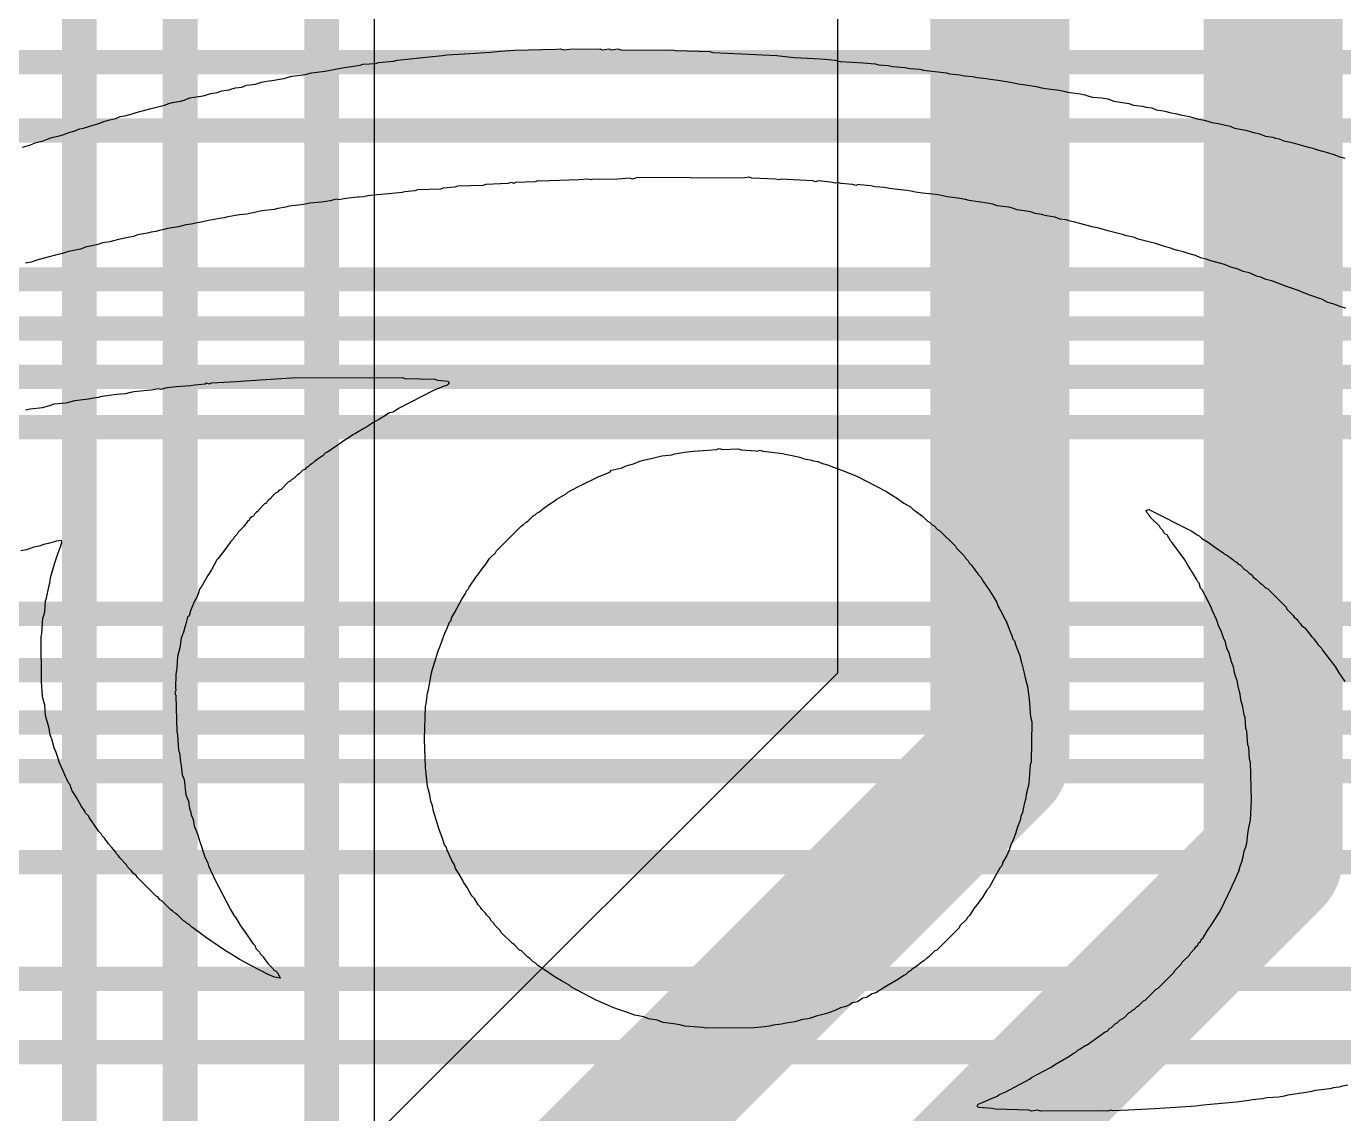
# Model space of a CAD drawing. Header units: inches. Extents: x 0 to 5359, y 0 to 5098.
# Drawn here: x 21.88 to 31.52, y 60.41 to 68.37 of the extents above; entities that cross this region are included whole.
import ezdxf

# ---------------------------------------------------------------- set-up
doc = ezdxf.new("R2010")
doc.units = ezdxf.units.IN
for name, color, linetype in [('Bottom Layer', 5, 'Continuous'), ('Layer 2', 76, 'Continuous'), ('Top Layer', 1, 'Continuous'), ('Top Overlay', 2, 'Continuous')]:
    doc.layers.add(name, color=color, linetype=linetype)

msp = doc.modelspace()

# ---------------------------------------------------------------- linework, layer by layer
at = {"layer": 'Bottom Layer'}
msp.add_line((24.4263, 60.1866), (24.4263, 74.5277), dxfattribs=at)
for points in [[(24.0378, 59.7916, 0.254, 0.254, 0), (24.0378, 74.5277, 0.254, 0.254, 0)], [(22.2657, 17.4091, 0.254, 0.254, 0), (22.2657, 73.4572, 0.254, 0.254, 0)], [(23.0036, 14.749, 0.254, 0.254, 0), (23.0036, 72.9361, 0.254, 0.254, 0)]]:
    msp.add_lwpolyline(points, format="xyseb", dxfattribs=at)
at = {"layer": 'Layer 2'}
for p, q in [((27.8127, 77.5975), (27.8127, 63.6323)), ((27.8127, 63.6323), (24.3966, 60.2163))]:
    msp.add_line(p, q, dxfattribs=at)
for points in [[(29, 63.0107, 1.016, 1.016, 0), (29, 77.0822, 1.016, 1.016, 0)], [(31, 62.2749, 1.016, 1.016, 0), (31, 77.0822, 1.016, 1.016, 0)], [(19.6005, 53.6112, 1.016, 1.016, 0), (29, 63.0107, 1.016, 1.016, 0)], [(21.4582, 52.7332, 1.016, 1.016, 0), (31, 62.2749, 1.016, 1.016, 0)]]:
    msp.add_lwpolyline(points, format="xyseb", dxfattribs=at)
for points in [[(28.746, 63.0107, 0.508, 0.508, 1), (29.254, 63.0107, 0.508, 0.508, 1)], [(28.746, 63.0107, 0.508, 0.508, 1), (29.254, 63.0107, 0.508, 0.508, 1)], [(30.746, 62.2749, 0.508, 0.508, 1), (31.254, 62.2749, 0.508, 0.508, 1)], [(30.746, 62.2749, 0.508, 0.508, 1), (31.254, 62.2749, 0.508, 0.508, 1)]]:
    msp.add_lwpolyline(points, format="xyseb", close=True, dxfattribs=at)
at = {"layer": 'Top Layer'}
for points in [[(12.1028, 68.1062, 0.1778, 0.1778, 0), (43.2707, 68.1062, 0.1778, 0.1778, 0)], [(12.969, 67.6052, 0.1778, 0.1778, 0), (43.2063, 67.6052, 0.1778, 0.1778, 0)], [(6.3579, 66.5163, 0.1778, 0.1778, 0), (42.5979, 66.5163, 0.1778, 0.1778, 0)], [(6.3579, 66.1575, 0.1778, 0.1778, 0), (42.391, 66.1575, 0.1778, 0.1778, 0)], [(6.0108, 65.8019, 0.1778, 0.1778, 0), (41.6151, 65.8019, 0.1778, 0.1778, 0)], [(6.3579, 65.4351, 0.1778, 0.1778, 0), (41.4161, 65.4351, 0.1778, 0.1778, 0)], [(5.6293, 64.0684, 0.1778, 0.1778, 0), (42.2171, 64.0684, 0.1778, 0.1778, 0)], [(6.1983, 63.6552, 0.1778, 0.1778, 0), (40.651, 63.6552, 0.1778, 0.1778, 0)], [(6.7619, 63.272, 0.1778, 0.1778, 0), (38.828, 63.272, 0.1778, 0.1778, 0)], [(9.4172, 62.9164, 0.1778, 0.1778, 0), (38.4836, 62.9164, 0.1778, 0.1778, 0)], [(19.2644, 62.2498, 0.1778, 0.1778, 0), (38.4502, 62.2498, 0.1778, 0.1778, 0)], [(19.2644, 61.3955, 0.1778, 0.1778, 0), (38.6045, 61.3955, 0.1778, 0.1778, 0)], [(19.9524, 60.8584, 0.1778, 0.1778, 0), (37.8206, 60.8584, 0.1778, 0.1778, 0)]]:
    msp.add_lwpolyline(points, format="xyseb", dxfattribs=at)
at = {"layer": 'Top Overlay'}
for p, q in [((24.7541, 68.1372), (24.924, 68.1539)), ((24.924, 68.1539), (24.9574, 68.1605)), ((24.9574, 68.1605), (25.084, 68.1672)), ((25.084, 68.1672), (25.2772, 68.1805)), ((25.2772, 68.1805), (25.3438, 68.1872)), ((25.3438, 68.1872), (25.4505, 68.1938)), ((25.4505, 68.1938), (25.757, 68.2005)), ((25.757, 68.2005), (25.787, 68.2038)), ((25.787, 68.2038), (25.807, 68.1972)), ((25.807, 68.1972), (25.8736, 68.2038)), ((25.8736, 68.2038), (26.0502, 68.2005)), ((26.0502, 68.2005), (26.0735, 68.2038)), ((26.0735, 68.2038), (26.0935, 68.1972)), ((26.0935, 68.1972), (26.1401, 68.2038)), ((26.1401, 68.2038), (26.1601, 68.1972)), ((26.1601, 68.1972), (26.2068, 68.2038)), ((26.2068, 68.2038), (26.2268, 68.1972)), ((26.2268, 68.1972), (26.5633, 68.1938)), ((26.5633, 68.1938), (26.6066, 68.1972)), ((26.6066, 68.1972), (26.6266, 68.1905)), ((26.6266, 68.1905), (26.8798, 68.1838)), ((26.8798, 68.1838), (26.8998, 68.1772)), ((26.8998, 68.1772), (27.1097, 68.1672)), ((27.1097, 68.1672), (27.263, 68.1605)), ((27.263, 68.1605), (27.3696, 68.1539)), ((27.3696, 68.1539), (27.4295, 68.1472)), ((27.4295, 68.1472), (27.4962, 68.1405)), ((24.0644, 68.0406), (24.1644, 68.0606)), ((24.1644, 68.0606), (24.2044, 68.0672)), ((24.2044, 68.0672), (24.2577, 68.0739)), ((24.2577, 68.0739), (24.321, 68.0839)), ((24.321, 68.0839), (24.341, 68.0906)), ((24.341, 68.0906), (24.4343, 68.0972)), ((24.4343, 68.0972), (24.4543, 68.1039)), ((24.4543, 68.1039), (24.5642, 68.1139)), ((24.5642, 68.1139), (24.5909, 68.1205)), ((24.5909, 68.1205), (24.6642, 68.1272)), ((24.6642, 68.1272), (24.7541, 68.1372)), ((27.4962, 68.1405), (27.6428, 68.1339)), ((27.6428, 68.1339), (27.7227, 68.1272)), ((27.7227, 68.1272), (27.796, 68.1205)), ((27.796, 68.1205), (27.8327, 68.1105)), ((27.8327, 68.1105), (28.0026, 68.1006)), ((28.0026, 68.1006), (28.0892, 68.0939)), ((28.0892, 68.0939), (28.1159, 68.0872)), ((28.1159, 68.0872), (28.1825, 68.0806)), ((28.1825, 68.0806), (28.2158, 68.0739)), ((28.2158, 68.0739), (28.3091, 68.0672)), ((28.3091, 68.0672), (28.3425, 68.0606)), ((28.3425, 68.0606), (28.4158, 68.0539)), ((28.4158, 68.0539), (28.4424, 68.0472)), ((28.4424, 68.0472), (28.5024, 68.0406)), ((23.5547, 67.944), (23.598, 67.9606)), ((23.598, 67.9606), (23.638, 67.9673)), ((23.638, 67.9673), (23.6913, 67.9739)), ((23.6913, 67.9739), (23.7313, 67.9806)), ((23.7313, 67.9806), (23.7646, 67.9873)), ((23.7646, 67.9873), (23.7946, 67.9973)), ((23.7946, 67.9973), (23.8212, 68.0039)), ((23.8212, 68.0039), (23.9045, 68.0139)), ((23.9045, 68.0139), (23.9378, 68.0206)), ((23.9378, 68.0206), (23.9645, 68.0273)), ((23.9645, 68.0273), (24.0045, 68.0339)), ((24.0045, 68.0339), (24.0644, 68.0406)), ((28.5024, 68.0406), (28.569, 68.0339)), ((28.569, 68.0339), (28.609, 68.0273)), ((28.609, 68.0273), (28.6357, 68.0206)), ((28.6357, 68.0206), (28.7089, 68.0139)), ((28.7089, 68.0139), (28.7423, 68.0073)), ((28.7423, 68.0073), (28.8022, 68.0006)), ((28.8022, 68.0006), (28.8356, 67.9939)), ((28.8356, 67.9939), (28.9022, 67.9873)), ((28.9022, 67.9873), (28.9288, 67.9806)), ((28.9288, 67.9806), (28.9888, 67.9739)), ((28.9888, 67.9739), (29.0754, 67.9606)), ((29.0754, 67.9606), (29.1021, 67.954)), ((29.1021, 67.954), (29.1354, 67.9473)), ((23.0749, 67.844), (23.1382, 67.854)), ((23.1382, 67.854), (23.1715, 67.8607)), ((23.1715, 67.8607), (23.2282, 67.8773)), ((23.2282, 67.8773), (23.2748, 67.884)), ((23.2748, 67.884), (23.3081, 67.8973)), ((23.3081, 67.8973), (23.3614, 67.904)), ((23.3614, 67.904), (23.3814, 67.9106)), ((23.3814, 67.9106), (23.4081, 67.9173)), ((23.4081, 67.9173), (23.4547, 67.924)), ((23.4547, 67.924), (23.488, 67.9373)), ((23.488, 67.9373), (23.5547, 67.944)), ((29.1354, 67.9473), (29.1887, 67.9406)), ((29.1887, 67.9406), (29.2687, 67.9273)), ((29.2687, 67.9273), (29.2953, 67.9206)), ((29.2953, 67.9206), (29.3353, 67.914)), ((29.3353, 67.914), (29.3953, 67.9073)), ((29.3953, 67.9073), (29.4353, 67.9006)), ((29.4353, 67.9006), (29.4686, 67.894)), ((29.4686, 67.894), (29.4953, 67.8873)), ((29.4953, 67.8873), (29.5352, 67.8807)), ((29.5352, 67.8807), (29.5885, 67.874)), ((29.5885, 67.874), (29.6219, 67.8673)), ((29.6219, 67.8673), (29.6518, 67.8573)), ((29.6518, 67.8573), (29.6785, 67.8507)), ((22.7084, 67.7441), (22.7817, 67.764)), ((22.7817, 67.764), (22.8883, 67.7907)), ((22.8883, 67.7907), (22.9216, 67.804)), ((22.9216, 67.804), (22.9483, 67.8107)), ((22.9483, 67.8107), (23.0049, 67.8207)), ((23.0049, 67.8207), (23.0316, 67.8273)), ((23.0316, 67.8273), (23.0749, 67.844)), ((29.6785, 67.8507), (29.7451, 67.844)), ((29.7451, 67.844), (29.7918, 67.8373)), ((29.7918, 67.8373), (29.8351, 67.8207)), ((29.8351, 67.8207), (29.945, 67.804)), ((29.945, 67.804), (29.9784, 67.7907)), ((29.9784, 67.7907), (30.045, 67.784)), ((30.045, 67.784), (30.0717, 67.7774)), ((30.0717, 67.7774), (30.1116, 67.7707)), ((30.1116, 67.7707), (30.145, 67.7574)), ((30.145, 67.7574), (30.1983, 67.7507)), ((22.4085, 67.6574), (22.4518, 67.6741)), ((22.4518, 67.6741), (22.4885, 67.6841)), ((22.4885, 67.6841), (22.5318, 67.6941)), ((22.5318, 67.6941), (22.5651, 67.7074)), ((22.5651, 67.7074), (22.5984, 67.7141)), ((22.5984, 67.7141), (22.6518, 67.7274)), ((22.6518, 67.7274), (22.6817, 67.7374)), ((22.6817, 67.7374), (22.7084, 67.7441)), ((30.1983, 67.7507), (30.2183, 67.7441)), ((30.2183, 67.7441), (30.2449, 67.7374)), ((30.2449, 67.7374), (30.2949, 67.7274)), ((30.2949, 67.7274), (30.3215, 67.7207)), ((30.3215, 67.7207), (30.3615, 67.7141)), ((30.3615, 67.7141), (30.3882, 67.7074)), ((30.3882, 67.7074), (30.4448, 67.6907)), ((30.4448, 67.6907), (30.4948, 67.6807)), ((30.4948, 67.6807), (30.5214, 67.6741)), ((30.5214, 67.6741), (30.5514, 67.6641)), ((30.5514, 67.6641), (30.5981, 67.6574)), ((22.0754, 67.5575), (22.1187, 67.5675)), ((22.1187, 67.5675), (22.1453, 67.5741)), ((22.1453, 67.5741), (22.1886, 67.5908)), ((22.1886, 67.5908), (22.2253, 67.6008)), ((22.2253, 67.6008), (22.2686, 67.6174)), ((22.2686, 67.6174), (22.2953, 67.6241)), ((22.2953, 67.6241), (22.3419, 67.6374)), ((22.3419, 67.6374), (22.4085, 67.6574)), ((30.5981, 67.6574), (30.6514, 67.6441)), ((30.6514, 67.6441), (30.6847, 67.6374)), ((30.6847, 67.6374), (30.718, 67.6241)), ((30.718, 67.6241), (30.8013, 67.6074)), ((30.8013, 67.6074), (30.8313, 67.5975)), ((30.8313, 67.5975), (30.858, 67.5908)), ((30.858, 67.5908), (30.9013, 67.5808)), ((30.9013, 67.5808), (30.9446, 67.5641)), ((30.9446, 67.5641), (30.9979, 67.5575)), ((21.8488, 67.4842), (21.9021, 67.4975)), ((21.9021, 67.4975), (21.9487, 67.5175)), ((21.9487, 67.5175), (22.0021, 67.5308)), ((22.0021, 67.5308), (22.0487, 67.5508)), ((22.0487, 67.5508), (22.0754, 67.5575)), ((30.9979, 67.5575), (31.0179, 67.5508)), ((31.0179, 67.5508), (31.0445, 67.5441)), ((31.0445, 67.5441), (31.0779, 67.5308)), ((31.0779, 67.5308), (31.1278, 67.5208)), ((31.1278, 67.5208), (31.1645, 67.5108)), ((31.1645, 67.5108), (31.2311, 67.4908)), ((31.2311, 67.4908), (31.2578, 67.4842)), ((31.2578, 67.4842), (31.2911, 67.4775)), ((31.2911, 67.4775), (31.3244, 67.4642)), ((31.3244, 67.4642), (31.3977, 67.4442)), ((31.3977, 67.4442), (31.4443, 67.4309)), ((31.4443, 67.4309), (31.4877, 67.4142)), ((31.4877, 67.4142), (31.5243, 67.4042)), ((24.9274, 67.1843), (24.9074, 67.1776)), ((25.014, 67.191), (24.9274, 67.1843)), ((25.034, 67.1976), (25.014, 67.191)), ((25.2206, 67.2043), (25.034, 67.1976)), ((25.2406, 67.211), (25.2206, 67.2043)), ((25.4005, 67.2176), (25.2406, 67.211)), ((25.4271, 67.2243), (25.4005, 67.2176)), ((25.4471, 67.2176), (25.4271, 67.2243)), ((25.4538, 67.2243), (25.4471, 67.2176)), ((25.6004, 67.231), (25.4538, 67.2243)), ((25.6204, 67.2376), (25.6004, 67.231)), ((25.637, 67.2343), (25.6204, 67.2376)), ((25.9202, 67.2443), (25.637, 67.2343)), ((25.9869, 67.2509), (25.9202, 67.2443)), ((26.0069, 67.2443), (25.9869, 67.2509)), ((26.0202, 67.2509), (26.0069, 67.2443)), ((26.0702, 67.2476), (26.0202, 67.2509)), ((26.2068, 67.2509), (26.0702, 67.2476)), ((26.2934, 67.2576), (26.2068, 67.2509)), ((26.3134, 67.2509), (26.2934, 67.2576)), ((26.35, 67.2609), (26.3134, 67.2509)), ((27.1197, 67.2576), (26.35, 67.2609)), ((27.1663, 67.2643), (27.1197, 67.2576)), ((27.1863, 67.2576), (27.1663, 67.2643)), ((27.3596, 67.2509), (27.1863, 67.2576)), ((27.3862, 67.2443), (27.3596, 67.2509)), ((27.4062, 67.2509), (27.3862, 67.2443)), ((27.4429, 67.2476), (27.4062, 67.2509)), ((27.6328, 67.2376), (27.4429, 67.2476)), ((27.6528, 67.231), (27.6328, 67.2376)), ((27.6728, 67.2376), (27.6528, 67.231)), ((27.6961, 67.2343), (27.6728, 67.2376)), ((27.7627, 67.2276), (27.6961, 67.2343)), ((27.796, 67.221), (27.7627, 67.2276)), ((27.8127, 67.2243), (27.796, 67.221)), ((27.8394, 67.2176), (27.8127, 67.2243)), ((27.926, 67.211), (27.8394, 67.2176)), ((27.946, 67.2043), (27.926, 67.211)), ((27.966, 67.211), (27.946, 67.2043)), ((27.976, 67.2076), (27.966, 67.211)), ((28.0559, 67.201), (27.976, 67.2076)), ((28.0892, 67.1943), (28.0559, 67.201)), ((28.1559, 67.1876), (28.0892, 67.1943)), ((28.1959, 67.181), (28.1559, 67.1876)), ((28.2492, 67.1743), (28.1959, 67.181)), ((24.1011, 67.091), (24.0378, 67.081)), ((24.1277, 67.0977), (24.1011, 67.091)), ((24.1477, 67.1043), (24.1277, 67.0977)), ((24.1677, 67.0977), (24.1477, 67.1043)), ((24.1877, 67.1043), (24.1677, 67.0977)), ((24.2344, 67.111), (24.1877, 67.1043)), ((24.301, 67.1177), (24.2344, 67.111)), ((24.3077, 67.1177), (24.301, 67.1177)), ((24.3443, 67.121), (24.3077, 67.1177)), ((24.3776, 67.1277), (24.3443, 67.121)), ((24.4443, 67.1343), (24.3776, 67.1277)), ((24.5042, 67.141), (24.4443, 67.1343)), ((24.6275, 67.151), (24.5042, 67.141)), ((24.6475, 67.1577), (24.6275, 67.151)), ((24.7208, 67.1643), (24.6475, 67.1577)), ((24.7408, 67.171), (24.7208, 67.1643)), ((24.9074, 67.1776), (24.7408, 67.171)), ((28.3225, 67.1677), (28.2492, 67.1743)), ((28.3491, 67.161), (28.3225, 67.1677)), ((28.3824, 67.1543), (28.3491, 67.161)), ((28.4357, 67.1477), (28.3824, 67.1543)), ((28.509, 67.141), (28.4357, 67.1477)), ((28.549, 67.1343), (28.509, 67.141)), ((28.6157, 67.121), (28.549, 67.1343)), ((28.6556, 67.1143), (28.6157, 67.121)), ((28.7089, 67.1077), (28.6556, 67.1143)), ((28.7489, 67.101), (28.7089, 67.1077)), ((28.7756, 67.0944), (28.7489, 67.101)), ((28.9089, 67.0744), (28.7756, 67.0944)), ((23.4381, 66.9877), (23.3514, 66.9744)), ((23.4914, 66.9944), (23.4381, 66.9877)), ((23.6013, 67.0177), (23.4914, 66.9944)), ((23.6913, 67.0277), (23.6013, 67.0177)), ((23.7179, 67.0344), (23.6913, 67.0277)), ((23.7746, 67.0444), (23.7179, 67.0344)), ((23.8012, 67.051), (23.7746, 67.0444)), ((23.8912, 67.061), (23.8012, 67.051)), ((23.9178, 67.0677), (23.8912, 67.061)), ((23.9512, 67.0744), (23.9178, 67.0677)), ((24.0378, 67.081), (23.9512, 67.0744)), ((28.9488, 67.0677), (28.9089, 67.0744)), ((28.9822, 67.0544), (28.9488, 67.0677)), ((29.0655, 67.0444), (28.9822, 67.0544)), ((29.0921, 67.0377), (29.0655, 67.0444)), ((29.1254, 67.0244), (29.0921, 67.0377)), ((29.1787, 67.0177), (29.1254, 67.0244)), ((29.2254, 67.0111), (29.1787, 67.0177)), ((29.2587, 66.9977), (29.2254, 67.0111)), ((29.3053, 66.9911), (29.2587, 66.9977)), ((29.342, 66.9811), (29.3053, 66.9911)), ((22.9916, 66.9011), (22.9116, 66.8878)), ((23.0449, 66.9144), (22.9916, 66.9011)), ((23.0849, 66.9211), (23.0449, 66.9144)), ((23.1182, 66.9278), (23.0849, 66.9211)), ((23.1582, 66.9344), (23.1182, 66.9278)), ((23.2115, 66.9478), (23.1582, 66.9344)), ((23.2915, 66.9611), (23.2115, 66.9478)), ((23.3248, 66.9677), (23.2915, 66.9611)), ((23.3514, 66.9744), (23.3248, 66.9677)), ((29.4053, 66.9711), (29.342, 66.9811)), ((29.4386, 66.9577), (29.4053, 66.9711)), ((29.4853, 66.9511), (29.4386, 66.9577)), ((29.5152, 66.9411), (29.4853, 66.9511)), ((29.5486, 66.9344), (29.5152, 66.9411)), ((29.5852, 66.9244), (29.5486, 66.9344)), ((29.6119, 66.9178), (29.5852, 66.9244)), ((29.6485, 66.9078), (29.6119, 66.9178)), ((29.6752, 66.9011), (29.6485, 66.9078)), ((29.7251, 66.8911), (29.6752, 66.9011)), ((29.7918, 66.8711), (29.7251, 66.8911)), ((22.5152, 66.7978), (22.4885, 66.7912)), ((22.5518, 66.8078), (22.5152, 66.7978)), ((22.6351, 66.8245), (22.5518, 66.8078)), ((22.6618, 66.8311), (22.6351, 66.8245)), ((22.6917, 66.8411), (22.6618, 66.8311)), ((22.765, 66.8545), (22.6917, 66.8411)), ((22.7917, 66.8611), (22.765, 66.8545)), ((22.825, 66.8678), (22.7917, 66.8611)), ((22.8517, 66.8745), (22.825, 66.8678)), ((22.885, 66.8811), (22.8517, 66.8745)), ((22.9116, 66.8878), (22.885, 66.8811)), ((29.8984, 66.8445), (29.7918, 66.8711)), ((29.9284, 66.8345), (29.8984, 66.8445)), ((29.9784, 66.8245), (29.9284, 66.8345)), ((30.0117, 66.8111), (29.9784, 66.8245)), ((30.0916, 66.7912), (30.0117, 66.8111)), ((22.142, 66.7045), (22.092, 66.6945)), ((22.1853, 66.7212), (22.142, 66.7045)), ((22.2253, 66.7279), (22.1853, 66.7212)), ((22.2753, 66.7378), (22.2253, 66.7279)), ((22.3186, 66.7545), (22.2753, 66.7378)), ((22.3586, 66.7612), (22.3186, 66.7545)), ((22.4019, 66.7712), (22.3586, 66.7612)), ((22.4352, 66.7845), (22.4019, 66.7712)), ((22.4885, 66.7912), (22.4352, 66.7845)), ((30.1383, 66.7778), (30.0916, 66.7912)), ((30.2049, 66.7578), (30.1383, 66.7778)), ((30.2416, 66.7478), (30.2049, 66.7578)), ((30.2749, 66.7345), (30.2416, 66.7478)), ((30.3015, 66.7279), (30.2749, 66.7345)), ((30.3449, 66.7179), (30.3015, 66.7279)), ((30.3782, 66.7045), (30.3449, 66.7179)), ((30.4315, 66.6912), (30.3782, 66.7045)), ((21.9121, 66.6412), (21.8721, 66.6346)), ((21.9554, 66.6579), (21.9121, 66.6412)), ((22.0354, 66.6779), (21.9554, 66.6579)), ((22.092, 66.6945), (22.0354, 66.6779)), ((30.4681, 66.6745), (30.4315, 66.6912)), ((30.5114, 66.6646), (30.4681, 66.6745)), ((30.5448, 66.6512), (30.5114, 66.6646)), ((30.5714, 66.6446), (30.5448, 66.6512)), ((30.6181, 66.6312), (30.5714, 66.6446)), ((30.6447, 66.6246), (30.6181, 66.6312)), ((30.6914, 66.6046), (30.6447, 66.6246)), ((30.7447, 66.5913), (30.6914, 66.6046)), ((30.7813, 66.5746), (30.7447, 66.5913)), ((30.8246, 66.5646), (30.7813, 66.5746)), ((30.8846, 66.5379), (30.8246, 66.5646)), ((30.9113, 66.5313), (30.8846, 66.5379)), ((30.9479, 66.5146), (30.9113, 66.5313)), ((30.9912, 66.5046), (30.9479, 66.5146)), ((31.0345, 66.488), (30.9912, 66.5046)), ((31.0978, 66.4646), (31.0345, 66.488)), ((31.1278, 66.4546), (31.0978, 66.4646)), ((31.1911, 66.4313), (31.1278, 66.4546)), ((31.2245, 66.418), (31.1911, 66.4313)), ((31.2678, 66.4013), (31.2245, 66.418)), ((31.3311, 66.378), (31.2678, 66.4013)), ((31.3577, 66.3714), (31.3311, 66.378)), ((31.401, 66.348), (31.3577, 66.3714)), ((31.4377, 66.338), (31.401, 66.348)), ((31.471, 66.3247), (31.4377, 66.338)), ((31.4943, 66.3147), (31.471, 66.3247)), ((31.531, 66.3047), (31.4943, 66.3147)), ((22.9749, 65.7316), (23.0816, 65.7383)), ((23.0816, 65.7383), (23.1082, 65.745)), ((23.1082, 65.745), (23.1882, 65.7516)), ((23.1882, 65.7516), (23.1948, 65.7583)), ((23.1948, 65.7583), (23.2148, 65.7516)), ((23.2148, 65.7516), (23.2348, 65.7583)), ((23.2348, 65.7583), (23.4114, 65.7683)), ((23.4114, 65.7683), (23.518, 65.775)), ((23.518, 65.775), (23.7046, 65.7883)), ((23.7046, 65.7883), (23.8179, 65.795)), ((23.8179, 65.795), (24.6275, 65.7983)), ((24.6275, 65.7983), (24.6475, 65.7916)), ((24.6475, 65.7916), (24.8674, 65.785)), ((24.8674, 65.785), (24.8874, 65.7783)), ((24.8874, 65.7783), (24.9607, 65.7716)), ((24.954, 65.7383), (24.9274, 65.7316)), ((24.964, 65.7483), (24.954, 65.7383)), ((24.9607, 65.7716), (24.9707, 65.7616)), ((24.9707, 65.7616), (24.964, 65.7483)), ((22.2719, 65.635), (22.3319, 65.6417)), ((22.3319, 65.6417), (22.3719, 65.6484)), ((22.3719, 65.6484), (22.4052, 65.655)), ((22.4052, 65.655), (22.4319, 65.6617)), ((22.4319, 65.6617), (22.5385, 65.675)), ((22.5385, 65.675), (22.6051, 65.6817)), ((22.6051, 65.6817), (22.6318, 65.6883)), ((22.6318, 65.6883), (22.6651, 65.695)), ((22.6651, 65.695), (22.7384, 65.7017)), ((22.7384, 65.7017), (22.7917, 65.7083)), ((22.7917, 65.7083), (22.8317, 65.715)), ((22.8317, 65.715), (22.8417, 65.7183)), ((22.8417, 65.7183), (22.8617, 65.7117)), ((22.8617, 65.7117), (22.8816, 65.7183)), ((22.8816, 65.7183), (22.9083, 65.725)), ((22.9083, 65.725), (22.9749, 65.7316)), ((24.8607, 65.705), (24.6009, 65.5717)), ((24.9274, 65.7316), (24.8607, 65.705)), ((21.8721, 65.5617), (21.9054, 65.5684)), ((21.9054, 65.5684), (21.9954, 65.5784)), ((21.9954, 65.5784), (22.0487, 65.5917)), ((22.0487, 65.5917), (22.082, 65.605)), ((22.082, 65.605), (22.1686, 65.6117)), ((22.1686, 65.6117), (22.1886, 65.6184)), ((22.1886, 65.6184), (22.2319, 65.6284)), ((22.2319, 65.6284), (22.2719, 65.635)), ((24.5609, 65.5451), (24.5342, 65.5384)), ((24.6009, 65.5717), (24.5609, 65.5451)), ((24.4143, 65.4651), (24.361, 65.4318)), ((24.4609, 65.4918), (24.4143, 65.4651)), ((24.4942, 65.5118), (24.4609, 65.4918)), ((24.5342, 65.5384), (24.4942, 65.5118)), ((24.2277, 65.3518), (24.2144, 65.3452)), ((24.2677, 65.3785), (24.2277, 65.3518)), ((24.281, 65.3851), (24.2677, 65.3785)), ((24.3476, 65.4251), (24.281, 65.3851)), ((24.361, 65.4318), (24.3476, 65.4251)), ((24.0811, 65.2519), (24.0678, 65.2452)), ((24.2144, 65.3452), (24.0811, 65.2519)), ((26.6666, 65.2452), (26.6932, 65.2519)), ((26.6932, 65.2519), (26.7599, 65.2585)), ((26.7599, 65.2585), (26.8665, 65.2652)), ((26.8665, 65.2652), (26.9264, 65.2719)), ((26.9264, 65.2719), (26.9464, 65.2785)), ((26.9464, 65.2785), (26.9731, 65.2719)), ((26.9731, 65.2719), (27.083, 65.2752)), ((27.083, 65.2752), (27.1097, 65.2685)), ((27.1097, 65.2685), (27.2163, 65.2619)), ((27.2163, 65.2619), (27.2263, 65.2585)), ((27.2263, 65.2585), (27.2463, 65.2652)), ((27.2463, 65.2652), (27.2663, 65.2585)), ((27.2663, 65.2585), (27.3329, 65.2519)), ((27.3329, 65.2519), (27.4096, 65.2419)), ((23.9545, 65.1586), (23.9412, 65.1453)), ((23.9678, 65.1652), (23.9545, 65.1586)), ((23.9878, 65.1852), (23.9678, 65.1652)), ((24.0011, 65.1919), (23.9878, 65.1852)), ((24.0145, 65.2052), (24.0011, 65.1919)), ((24.0478, 65.2252), (24.0145, 65.2052)), ((24.0678, 65.2452), (24.0478, 65.2252)), ((26.2667, 65.1519), (26.3201, 65.1652)), ((26.3201, 65.1652), (26.3667, 65.1852)), ((26.3667, 65.1852), (26.3934, 65.1919)), ((26.3934, 65.1919), (26.47, 65.2086)), ((26.47, 65.2086), (26.5266, 65.2252)), ((26.5266, 65.2252), (26.5999, 65.2319)), ((26.5999, 65.2319), (26.6199, 65.2385)), ((26.6199, 65.2385), (26.6666, 65.2452)), ((27.4096, 65.2419), (27.4429, 65.2352)), ((27.4429, 65.2352), (27.4695, 65.2285)), ((27.4695, 65.2285), (27.5362, 65.2152)), ((27.5362, 65.2152), (27.5695, 65.2019)), ((27.5695, 65.2019), (27.6095, 65.1952)), ((27.6095, 65.1952), (27.6361, 65.1886)), ((27.6361, 65.1886), (27.6694, 65.1819)), ((27.6694, 65.1819), (27.7027, 65.1686)), ((27.7027, 65.1686), (27.7394, 65.1586)), ((27.7394, 65.1586), (27.7827, 65.1419)), ((23.8345, 65.0586), (23.8212, 65.052)), ((23.8612, 65.0853), (23.8345, 65.0586)), ((23.8745, 65.0919), (23.8612, 65.0853)), ((23.9012, 65.1186), (23.8745, 65.0919)), ((23.9145, 65.1253), (23.9012, 65.1186)), ((23.9278, 65.1386), (23.9145, 65.1253)), ((23.9412, 65.1453), (23.9278, 65.1386)), ((25.9136, 64.9987), (26.0668, 65.072)), ((26.0668, 65.072), (26.0802, 65.0786)), ((26.0802, 65.0786), (26.1468, 65.1053)), ((26.1468, 65.1053), (26.1601, 65.1186)), ((26.1601, 65.1186), (26.2034, 65.1286)), ((26.2034, 65.1286), (26.2301, 65.1353)), ((26.2301, 65.1353), (26.2667, 65.1519)), ((27.7827, 65.1419), (27.856, 65.1153)), ((27.856, 65.1153), (27.9593, 65.072)), ((27.9593, 65.072), (28.1659, 64.9653)), ((23.7279, 64.972), (23.7146, 64.9587)), ((23.7413, 64.9787), (23.7279, 64.972)), ((23.7946, 65.032), (23.7413, 64.9787)), ((23.8079, 65.0386), (23.7946, 65.032)), ((23.8212, 65.052), (23.8079, 65.0386)), ((25.8403, 64.9587), (25.9136, 64.9987)), ((28.1659, 64.9653), (28.2192, 64.932)), ((23.6213, 64.872), (23.578, 64.8287)), ((23.6346, 64.8787), (23.6213, 64.872)), ((23.638, 64.8887), (23.6346, 64.8787)), ((23.6546, 64.9054), (23.638, 64.8887)), ((23.668, 64.912), (23.6546, 64.9054)), ((23.6713, 64.922), (23.668, 64.912)), ((23.7013, 64.952), (23.6713, 64.922)), ((23.7146, 64.9587), (23.7013, 64.952)), ((25.6637, 64.8421), (25.707, 64.872)), ((25.707, 64.872), (25.7403, 64.892)), ((25.7403, 64.892), (25.7537, 64.9054)), ((25.7537, 64.9054), (25.827, 64.9453)), ((25.827, 64.9453), (25.8403, 64.9587)), ((28.2192, 64.932), (28.2525, 64.912)), ((28.2525, 64.912), (28.2991, 64.8787)), ((28.2991, 64.8787), (28.3458, 64.8521)), ((23.528, 64.7788), (23.5114, 64.7621)), ((23.5413, 64.7854), (23.528, 64.7788)), ((23.5447, 64.7954), (23.5413, 64.7854)), ((23.5613, 64.8121), (23.5447, 64.7954)), ((23.5747, 64.8187), (23.5613, 64.8121)), ((23.578, 64.8287), (23.5747, 64.8187)), ((25.5471, 64.7454), (25.5871, 64.7854)), ((25.5871, 64.7854), (25.6004, 64.7921)), ((25.6004, 64.7921), (25.6137, 64.8054)), ((25.6137, 64.8054), (25.627, 64.8121)), ((25.627, 64.8121), (25.6637, 64.8421)), ((28.3458, 64.8521), (28.3658, 64.8321)), ((28.3658, 64.8321), (28.3791, 64.8254)), ((28.3791, 64.8254), (28.3924, 64.8121)), ((28.3924, 64.8121), (28.4058, 64.8054)), ((28.4058, 64.8054), (28.4191, 64.7921)), ((28.4191, 64.7921), (28.4324, 64.7854)), ((28.4324, 64.7854), (28.4724, 64.7454)), ((30.0717, 64.8254), (30.0916, 64.8321)), ((30.075, 64.8087), (30.0717, 64.8254)), ((30.095, 64.7888), (30.075, 64.8087)), ((30.0916, 64.8321), (30.4048, 64.6721)), ((30.1016, 64.7754), (30.095, 64.7888)), ((30.1683, 64.7088), (30.1016, 64.7754)), ((23.4714, 64.7088), (23.4247, 64.6621)), ((23.478, 64.7221), (23.4714, 64.7088)), ((23.4914, 64.7354), (23.478, 64.7221)), ((23.498, 64.7488), (23.4914, 64.7354)), ((23.508, 64.7521), (23.498, 64.7488)), ((23.5114, 64.7621), (23.508, 64.7521)), ((25.3172, 64.5289), (25.5004, 64.7121)), ((25.5004, 64.7121), (25.5138, 64.7188)), ((25.5138, 64.7188), (25.5338, 64.7388)), ((25.5338, 64.7388), (25.5471, 64.7454)), ((28.4724, 64.7454), (28.4857, 64.7388)), ((28.4857, 64.7388), (28.5057, 64.7188)), ((28.5057, 64.7188), (28.519, 64.7121)), ((28.519, 64.7121), (28.5457, 64.6855)), ((28.5457, 64.6855), (28.559, 64.6788)), ((28.559, 64.6788), (28.6756, 64.5622)), ((30.1749, 64.6955), (30.1683, 64.7088)), ((30.1949, 64.6755), (30.1749, 64.6955)), ((30.2016, 64.6621), (30.1949, 64.6755)), ((30.4048, 64.6721), (30.4448, 64.6455)), ((22.0054, 64.5755), (21.9721, 64.5622)), ((22.0387, 64.5822), (22.0054, 64.5755)), ((22.0754, 64.5922), (22.0387, 64.5822)), ((22.0953, 64.5988), (22.0754, 64.5922)), ((22.1353, 64.6055), (22.0953, 64.5988)), ((22.1287, 64.5589), (22.1387, 64.5888)), ((22.1387, 64.5888), (22.1353, 64.6055)), ((23.3648, 64.5822), (23.3514, 64.5689)), ((23.3714, 64.5955), (23.3648, 64.5822)), ((23.3914, 64.6155), (23.3714, 64.5955)), ((23.3981, 64.6288), (23.3914, 64.6155)), ((23.4181, 64.6488), (23.3981, 64.6288)), ((23.4247, 64.6621), (23.4181, 64.6488)), ((30.2116, 64.6521), (30.2016, 64.6621)), ((30.2249, 64.6455), (30.2116, 64.6521)), ((30.2482, 64.6022), (30.2249, 64.6455)), ((30.2582, 64.5922), (30.2482, 64.6022)), ((30.3549, 64.4622), (30.2582, 64.5922)), ((30.4448, 64.6455), (30.4581, 64.6388)), ((30.4581, 64.6388), (30.4781, 64.6188)), ((30.4781, 64.6188), (30.5248, 64.5922)), ((30.5248, 64.5922), (30.5714, 64.5589)), ((21.8788, 64.5355), (21.8388, 64.5289)), ((21.9321, 64.5555), (21.8788, 64.5355)), ((21.9721, 64.5622), (21.9321, 64.5555)), ((22.0854, 64.4422), (22.102, 64.4856)), ((22.102, 64.4856), (22.112, 64.5155)), ((22.112, 64.5155), (22.1287, 64.5589)), ((23.3448, 64.5555), (23.2815, 64.4722)), ((23.3514, 64.5689), (23.3448, 64.5555)), ((25.2672, 64.4722), (25.3105, 64.5155)), ((25.3105, 64.5155), (25.3172, 64.5289)), ((28.6756, 64.5622), (28.6823, 64.5489)), ((28.6823, 64.5489), (28.7423, 64.4889)), ((28.7423, 64.4889), (28.7489, 64.4756)), ((30.5714, 64.5589), (30.6347, 64.5155)), ((30.6347, 64.5155), (30.6447, 64.5056)), ((30.6447, 64.5056), (30.658, 64.4989)), ((30.658, 64.4989), (30.7047, 64.4656)), ((22.062, 64.359), (22.072, 64.3889)), ((22.072, 64.3889), (22.0854, 64.4422)), ((23.2315, 64.3889), (23.2048, 64.349)), ((23.2715, 64.4622), (23.2315, 64.3889)), ((23.2815, 64.4722), (23.2715, 64.4622)), ((25.2039, 64.3823), (25.2106, 64.3956)), ((25.2106, 64.3956), (25.2406, 64.4323)), ((25.2406, 64.4323), (25.2672, 64.4722)), ((28.7489, 64.4756), (28.7689, 64.4556)), ((28.7689, 64.4556), (28.7756, 64.4422)), ((28.7756, 64.4422), (28.7956, 64.4223)), ((28.7956, 64.4223), (28.8022, 64.4089)), ((28.8022, 64.4089), (28.8156, 64.3956)), ((28.8156, 64.3956), (28.8222, 64.3823)), ((30.3748, 64.4289), (30.3549, 64.4622)), ((30.3815, 64.4156), (30.3748, 64.4289)), ((30.4148, 64.3623), (30.3815, 64.4156)), ((30.7047, 64.4656), (30.718, 64.4522)), ((30.718, 64.4522), (30.7313, 64.4456)), ((30.7313, 64.4456), (30.7447, 64.4323)), ((30.7447, 64.4323), (30.758, 64.4256)), ((30.758, 64.4256), (30.7913, 64.3923)), ((30.7913, 64.3923), (30.8046, 64.3856)), ((30.8046, 64.3856), (30.8246, 64.3656)), ((22.042, 64.2657), (22.0487, 64.2923)), ((22.0487, 64.2923), (22.0554, 64.3323)), ((22.0554, 64.3323), (22.062, 64.359)), ((23.2048, 64.349), (23.1582, 64.2623)), ((25.1173, 64.2623), (25.1739, 64.3456)), ((25.1739, 64.3456), (25.1839, 64.3556)), ((25.1839, 64.3556), (25.1906, 64.3689)), ((25.1906, 64.3689), (25.2039, 64.3823)), ((28.8222, 64.3823), (28.8356, 64.3689)), ((28.8356, 64.3689), (28.8422, 64.3556)), ((28.8422, 64.3556), (28.8622, 64.3356)), ((28.8622, 64.3356), (28.8822, 64.3023)), ((28.8822, 64.3023), (28.9255, 64.239)), ((30.4415, 64.3156), (30.4148, 64.3623)), ((30.4481, 64.3023), (30.4415, 64.3156)), ((30.4581, 64.2923), (30.4481, 64.3023)), ((30.4681, 64.2557), (30.4581, 64.2923)), ((30.8246, 64.3656), (30.838, 64.359)), ((30.838, 64.359), (30.848, 64.349)), ((30.848, 64.349), (30.8546, 64.3356)), ((30.8546, 64.3356), (30.8779, 64.319)), ((30.8779, 64.319), (30.9046, 64.2923)), ((30.9046, 64.2923), (30.9179, 64.2856)), ((22.0254, 64.1824), (22.042, 64.2657)), ((23.1382, 64.2223), (23.1249, 64.189)), ((23.1449, 64.249), (23.1382, 64.2223)), ((23.1582, 64.2623), (23.1449, 64.249)), ((25.064, 64.1757), (25.0906, 64.2157)), ((25.0906, 64.2157), (25.0973, 64.2357)), ((25.0973, 64.2357), (25.1106, 64.249)), ((25.1106, 64.249), (25.1173, 64.2623)), ((28.9255, 64.239), (28.9755, 64.1557)), ((30.4815, 64.2423), (30.4681, 64.2557)), ((30.5281, 64.1557), (30.4815, 64.2423)), ((30.9179, 64.2856), (30.9446, 64.259)), ((30.9446, 64.259), (30.9579, 64.2523)), ((30.9579, 64.2523), (31.0945, 64.1157)), ((22.0121, 64.0824), (22.0187, 64.1624)), ((22.0187, 64.1624), (22.0254, 64.1824)), ((23.1049, 64.1557), (23.0782, 64.0891)), ((23.1249, 64.189), (23.1049, 64.1557)), ((25.0107, 64.0757), (25.064, 64.1757)), ((28.9755, 64.1557), (28.9888, 64.1224)), ((28.9888, 64.1224), (28.9955, 64.1091)), ((28.9955, 64.1091), (29.0155, 64.0757)), ((30.5481, 64.1091), (30.5281, 64.1557)), ((30.5548, 64.0957), (30.5481, 64.1091)), ((30.5714, 64.0591), (30.5548, 64.0957)), ((31.0945, 64.1157), (31.1012, 64.1024)), ((31.1012, 64.1024), (31.1478, 64.0558)), ((21.9921, 63.9225), (21.9987, 64.0358)), ((21.9987, 64.0358), (22.0054, 64.0558)), ((22.0054, 64.0558), (22.0121, 64.0824)), ((23.0582, 64.0424), (23.0449, 63.9958)), ((23.0682, 64.0524), (23.0582, 64.0424)), ((23.0782, 64.0891), (23.0682, 64.0524)), ((24.9574, 63.9625), (24.974, 64.0058)), ((24.974, 64.0058), (24.984, 64.0158)), ((24.984, 64.0158), (24.9907, 64.0424)), ((24.9907, 64.0424), (25.0107, 64.0757)), ((29.0155, 64.0757), (29.0288, 64.0424)), ((29.0288, 64.0424), (29.0488, 64.0091)), ((29.0488, 64.0091), (29.0688, 63.9558)), ((30.5847, 64.0258), (30.5714, 64.0591)), ((30.6014, 63.9825), (30.5847, 64.0258)), ((31.1478, 64.0558), (31.1545, 64.0424)), ((31.1545, 64.0424), (31.1745, 64.0291)), ((31.1745, 64.0291), (31.1811, 64.0158)), ((31.1811, 64.0158), (31.2011, 63.9958)), ((21.9854, 63.9025), (21.9921, 63.9225)), ((21.9887, 63.5726), (21.9854, 63.9025)), ((23.0282, 63.9325), (23.0116, 63.8892)), ((23.0382, 63.9691), (23.0282, 63.9325)), ((23.0449, 63.9958), (23.0382, 63.9691)), ((24.9207, 63.8725), (24.9407, 63.9258)), ((24.9407, 63.9258), (24.9574, 63.9625)), ((29.0688, 63.9558), (29.0888, 63.9092)), ((29.0888, 63.9092), (29.0954, 63.8825)), ((30.6214, 63.9358), (30.6014, 63.9825)), ((30.6381, 63.8925), (30.6214, 63.9358)), ((31.2011, 63.9958), (31.2078, 63.9825)), ((31.2078, 63.9825), (31.2311, 63.9658)), ((31.2311, 63.9658), (31.2844, 63.8992)), ((23.0016, 63.8192), (22.9916, 63.7826)), ((23.0116, 63.8892), (23.0016, 63.8192)), ((24.8907, 63.7959), (24.9074, 63.8392)), ((24.9074, 63.8392), (24.9207, 63.8725)), ((29.0954, 63.8825), (29.1088, 63.8692)), ((29.1088, 63.8692), (29.1154, 63.8425)), ((29.1154, 63.8425), (29.1388, 63.7792)), ((30.6514, 63.8592), (30.6381, 63.8925)), ((30.6614, 63.8159), (30.6514, 63.8592)), ((30.678, 63.7792), (30.6614, 63.8159)), ((31.2844, 63.8992), (31.3011, 63.8825)), ((31.3011, 63.8825), (31.3077, 63.8692)), ((31.3077, 63.8692), (31.3211, 63.8559)), ((31.3211, 63.8559), (31.3277, 63.8425)), ((31.3277, 63.8425), (31.3544, 63.8159)), ((31.3544, 63.8159), (31.3611, 63.8025)), ((22.9849, 63.7559), (22.9783, 63.6693)), ((22.9916, 63.7826), (22.9849, 63.7559)), ((24.8507, 63.6626), (24.8641, 63.7093)), ((24.8641, 63.7093), (24.8907, 63.7959)), ((29.1388, 63.7792), (29.1487, 63.7559)), ((29.1487, 63.7559), (29.1487, 63.7492)), ((29.1487, 63.7492), (29.1587, 63.7126)), ((29.1587, 63.7126), (29.1787, 63.6326)), ((30.688, 63.7426), (30.678, 63.7792)), ((30.6947, 63.7159), (30.688, 63.7426)), ((30.7114, 63.6793), (30.6947, 63.7159)), ((31.3611, 63.8025), (31.441, 63.6959)), ((22.9716, 63.6226), (22.9683, 63.526)), ((22.9783, 63.6693), (22.9716, 63.6226)), ((24.8341, 63.5926), (24.8407, 63.626)), ((24.8407, 63.626), (24.8507, 63.6626)), ((29.1787, 63.6326), (29.1854, 63.5993)), ((30.718, 63.6393), (30.7114, 63.6793)), ((30.7247, 63.6126), (30.718, 63.6393)), ((30.738, 63.5793), (30.7247, 63.6126)), ((31.441, 63.6959), (31.4543, 63.6826)), ((31.4543, 63.6826), (31.481, 63.636)), ((31.481, 63.636), (31.5243, 63.5726)), ((21.9954, 63.466), (21.9887, 63.5726)), ((22.9683, 63.526), (22.9716, 63.5093)), ((24.8208, 63.5127), (24.8341, 63.5926)), ((29.1854, 63.5993), (29.1954, 63.5627)), ((29.1954, 63.5627), (29.2021, 63.536)), ((29.2021, 63.536), (29.2154, 63.4427)), ((30.7447, 63.5393), (30.738, 63.5793)), ((30.7513, 63.506), (30.7447, 63.5393)), ((22.0054, 63.4227), (21.9954, 63.466)), ((22.0121, 63.4027), (22.0054, 63.4227)), ((22.9716, 63.5093), (22.9649, 63.4894)), ((22.9649, 63.4894), (22.9716, 63.4694)), ((22.9716, 63.4694), (22.9783, 63.2028)), ((24.8041, 63.4094), (24.8141, 63.486)), ((24.8141, 63.486), (24.8208, 63.5127)), ((29.2154, 63.4427), (29.2254, 63.3128)), ((30.758, 63.4794), (30.7513, 63.506)), ((30.7647, 63.4394), (30.758, 63.4794)), ((30.778, 63.3861), (30.7647, 63.4394)), ((22.0187, 63.3228), (22.0121, 63.4027)), ((22.0254, 63.2961), (22.0187, 63.3228)), ((24.7908, 63.1495), (24.7974, 63.3894)), ((24.7974, 63.3894), (24.8041, 63.4094)), ((30.788, 63.3294), (30.778, 63.3861)), ((30.7947, 63.3094), (30.788, 63.3294)), ((22.0354, 63.2661), (22.0254, 63.2961)), ((22.0454, 63.2295), (22.0354, 63.2661)), ((22.052, 63.1828), (22.0454, 63.2295)), ((29.2254, 63.3128), (29.2354, 63.2761)), ((29.2354, 63.2761), (29.2287, 62.9829)), ((30.8013, 63.2295), (30.7947, 63.3094)), ((30.808, 63.2095), (30.8013, 63.2295)), ((22.0654, 63.1495), (22.052, 63.1828)), ((22.072, 63.1229), (22.0654, 63.1495)), ((22.9783, 63.2028), (22.9849, 63.1828)), ((22.9849, 63.1828), (22.9916, 63.0695)), ((24.7974, 62.9429), (24.7908, 63.1495)), ((30.8146, 63.1095), (30.808, 63.2095)), ((22.082, 63.0862), (22.072, 63.1229)), ((22.0953, 63.0529), (22.082, 63.0862)), ((22.112, 63.0096), (22.0953, 63.0529)), ((22.9916, 63.0695), (22.9983, 63.0496)), ((22.9983, 63.0496), (23.0049, 62.9829)), ((30.8213, 63.0895), (30.8146, 63.1095)), ((30.828, 63.0029), (30.8213, 63.0895)), ((22.1187, 62.9829), (22.112, 63.0096)), ((22.1453, 62.923), (22.1187, 62.9829)), ((23.0049, 62.9829), (23.0116, 62.9563)), ((23.0116, 62.9563), (23.0183, 62.8896)), ((24.8141, 62.8063), (24.7974, 62.9429)), ((29.222, 62.9629), (29.212, 62.8263)), ((29.2287, 62.9829), (29.222, 62.9629)), ((30.8346, 62.9829), (30.828, 63.0029)), ((30.8413, 62.7031), (30.8346, 62.9829)), ((22.1653, 62.8763), (22.1453, 62.923)), ((22.172, 62.863), (22.1653, 62.8763)), ((22.1853, 62.8297), (22.172, 62.863)), ((23.0183, 62.8896), (23.0316, 62.8563)), ((23.0316, 62.8563), (23.0449, 62.743)), ((22.1953, 62.8197), (22.1853, 62.8297)), ((22.212, 62.7764), (22.1953, 62.8197)), ((22.2453, 62.723), (22.212, 62.7764)), ((24.8274, 62.753), (24.8141, 62.8063)), ((24.8374, 62.6964), (24.8274, 62.753)), ((29.1954, 62.7564), (29.1887, 62.7097)), ((29.2054, 62.793), (29.1954, 62.7564)), ((29.212, 62.8263), (29.2054, 62.793)), ((22.2786, 62.6631), (22.2453, 62.723)), ((22.3052, 62.6231), (22.2786, 62.6631)), ((23.0449, 62.743), (23.0649, 62.6964)), ((23.0649, 62.6964), (23.0716, 62.6431)), ((24.8507, 62.6631), (24.8374, 62.6964)), ((24.8574, 62.6231), (24.8507, 62.6631)), ((29.1821, 62.6831), (29.1721, 62.6397)), ((29.1887, 62.7097), (29.1821, 62.6831)), ((30.8346, 62.5565), (30.8413, 62.7031)), ((22.3119, 62.6098), (22.3052, 62.6231)), ((22.3319, 62.5898), (22.3119, 62.6098)), ((22.3386, 62.5764), (22.3319, 62.5898)), ((22.3985, 62.4898), (22.3386, 62.5764)), ((23.0716, 62.6431), (23.0782, 62.6231)), ((23.0782, 62.6231), (23.0849, 62.5964)), ((23.0849, 62.5964), (23.0982, 62.5631)), ((23.0982, 62.5631), (23.1049, 62.5165)), ((24.8974, 62.4898), (24.8574, 62.6231)), ((29.1487, 62.5565), (29.1321, 62.5131)), ((29.1554, 62.5831), (29.1487, 62.5565)), ((29.1654, 62.6131), (29.1554, 62.5831)), ((29.1721, 62.6397), (29.1654, 62.6131)), ((30.8213, 62.5031), (30.8346, 62.5565)), ((22.4052, 62.4765), (22.3985, 62.4898)), ((22.4252, 62.4565), (22.4052, 62.4765)), ((22.4319, 62.4432), (22.4252, 62.4565)), ((23.1049, 62.5165), (23.1315, 62.4498)), ((24.924, 62.4232), (24.8974, 62.4898)), ((29.1154, 62.4565), (29.0988, 62.4132)), ((29.1221, 62.4832), (29.1154, 62.4565)), ((29.1321, 62.5131), (29.1221, 62.4832)), ((30.808, 62.3899), (30.8146, 62.4565)), ((30.8146, 62.4565), (30.8213, 62.5031)), ((22.4518, 62.4232), (22.4319, 62.4432)), ((22.4585, 62.4099), (22.4518, 62.4232)), ((22.4718, 62.3965), (22.4585, 62.4099)), ((22.4785, 62.3832), (22.4718, 62.3965)), ((22.5018, 62.3599), (22.4785, 62.3832)), ((22.5318, 62.3232), (22.5018, 62.3599)), ((23.1315, 62.4498), (23.1415, 62.4132)), ((23.1415, 62.4132), (23.1549, 62.3799)), ((23.1549, 62.3799), (23.1782, 62.3032)), ((24.9374, 62.3765), (24.924, 62.4232)), ((24.9507, 62.3632), (24.9374, 62.3765)), ((24.9574, 62.3366), (24.9507, 62.3632)), ((29.0821, 62.3765), (29.0655, 62.3332)), ((29.0988, 62.4132), (29.0821, 62.3765)), ((30.788, 62.3299), (30.8013, 62.3632)), ((30.8013, 62.3632), (30.808, 62.3899)), ((22.5385, 62.3099), (22.5318, 62.3232)), ((22.5518, 62.2966), (22.5385, 62.3099)), ((22.5585, 62.2832), (22.5518, 62.2966)), ((22.6118, 62.2299), (22.5585, 62.2832)), ((23.1782, 62.3032), (23.1848, 62.2899)), ((23.1848, 62.2899), (23.2048, 62.2433)), ((24.9907, 62.2633), (24.9574, 62.3366)), ((25.0107, 62.2299), (24.9907, 62.2633)), ((29.0521, 62.2999), (29.0221, 62.2499)), ((29.0655, 62.3332), (29.0521, 62.2999)), ((30.7713, 62.2533), (30.7813, 62.2899)), ((30.7813, 62.2899), (30.788, 62.3299)), ((22.6184, 62.2166), (22.6118, 62.2299)), ((22.6451, 62.19), (22.6184, 62.2166)), ((22.6618, 62.1666), (22.6451, 62.19)), ((22.6851, 62.15), (22.6618, 62.1666)), ((23.2048, 62.2433), (23.2115, 62.2233)), ((23.2115, 62.2233), (23.2581, 62.1233)), ((25.0173, 62.2033), (25.0107, 62.2299)), ((25.044, 62.1633), (25.0173, 62.2033)), ((29.0021, 62.2099), (28.9688, 62.15)), ((29.0155, 62.2233), (29.0021, 62.2099)), ((29.0221, 62.2499), (29.0155, 62.2233)), ((30.7214, 62.1233), (30.748, 62.1833)), ((30.748, 62.1833), (30.758, 62.2199)), ((30.758, 62.2199), (30.7713, 62.2533)), ((22.6917, 62.1366), (22.6851, 62.15)), ((22.8283, 62), (22.6917, 62.1366)), ((23.2581, 62.1233), (23.3714, 61.9034)), ((25.0706, 62.1167), (25.044, 62.1633)), ((25.0773, 62.1033), (25.0706, 62.1167)), ((25.104, 62.0633), (25.0773, 62.1033)), ((28.9688, 62.15), (28.9222, 62.0633)), ((30.6947, 62.0633), (30.7014, 62.0767)), ((30.7014, 62.0767), (30.7214, 62.1233)), ((22.8417, 61.9934), (22.8283, 62)), ((22.855, 61.9734), (22.8417, 61.9934)), ((22.8683, 61.9667), (22.855, 61.9734)), ((25.1306, 62.0167), (25.104, 62.0633)), ((25.1373, 62.0034), (25.1306, 62.0167)), ((25.1573, 61.9834), (25.1373, 62.0034)), ((25.1839, 61.9367), (25.1573, 61.9834)), ((28.8755, 61.9967), (28.8422, 61.9501)), ((28.9022, 62.0434), (28.8755, 61.9967)), ((28.9222, 62.0633), (28.9022, 62.0434)), ((30.6147, 61.8968), (30.6947, 62.0633)), ((22.935, 61.9001), (22.8683, 61.9667)), ((22.9483, 61.8934), (22.935, 61.9001)), ((22.9683, 61.8734), (22.9483, 61.8934)), ((23.3714, 61.9034), (23.3981, 61.8568)), ((25.2039, 61.9167), (25.1839, 61.9367)), ((25.2106, 61.9034), (25.2039, 61.9167)), ((25.2372, 61.8768), (25.2106, 61.9034)), ((28.8122, 61.9134), (28.7789, 61.8601)), ((28.8422, 61.9501), (28.8122, 61.9134)), ((30.5947, 61.8634), (30.6147, 61.8968)), ((22.9816, 61.8668), (22.9683, 61.8734)), ((23.0282, 61.8201), (22.9816, 61.8668)), ((23.0416, 61.8135), (23.0282, 61.8201)), ((23.0549, 61.8001), (23.0416, 61.8135)), ((23.0682, 61.7935), (23.0549, 61.8001)), ((23.0882, 61.7735), (23.0682, 61.7935)), ((23.3981, 61.8568), (23.4114, 61.8435)), ((23.4114, 61.8435), (23.4447, 61.7835)), ((23.4447, 61.7835), (23.478, 61.7368)), ((25.2439, 61.8634), (25.2372, 61.8768)), ((25.2705, 61.8368), (25.2439, 61.8634)), ((25.2772, 61.8235), (25.2705, 61.8368)), ((25.2972, 61.8035), (25.2772, 61.8235)), ((25.3039, 61.7901), (25.2972, 61.8035)), ((25.3438, 61.7502), (25.3039, 61.7901)), ((28.7089, 61.7835), (28.7023, 61.7702)), ((28.7556, 61.8301), (28.7089, 61.7835)), ((28.7623, 61.8435), (28.7556, 61.8301)), ((28.7789, 61.8601), (28.7623, 61.8435)), ((30.5148, 61.7435), (30.5614, 61.8101)), ((30.5614, 61.8101), (30.5681, 61.8235)), ((30.5681, 61.8235), (30.5947, 61.8634)), ((23.1015, 61.7668), (23.0882, 61.7735)), ((23.1149, 61.7535), (23.1015, 61.7668)), ((23.1482, 61.7335), (23.1149, 61.7535)), ((23.1615, 61.7202), (23.1482, 61.7335)), ((23.1748, 61.7135), (23.1615, 61.7202)), ((23.1882, 61.7002), (23.1748, 61.7135)), ((23.2881, 61.6335), (23.1882, 61.7002)), ((23.478, 61.7368), (23.5347, 61.6535)), ((25.3505, 61.7368), (25.3438, 61.7502)), ((25.4338, 61.6535), (25.3505, 61.7368)), ((28.7023, 61.7702), (28.539, 61.6069)), ((30.4748, 61.6835), (30.4881, 61.6969)), ((30.4881, 61.6969), (30.5148, 61.7435)), ((23.3348, 61.6002), (23.2881, 61.6335)), ((23.3814, 61.5736), (23.3348, 61.6002)), ((23.5347, 61.6535), (23.5513, 61.6369)), ((23.5513, 61.6369), (23.558, 61.6169)), ((23.558, 61.6169), (23.5847, 61.5902)), ((23.5847, 61.5902), (23.5913, 61.5769)), ((25.4471, 61.6469), (25.4338, 61.6535)), ((25.4871, 61.6069), (25.4471, 61.6469)), ((25.5004, 61.6002), (25.4871, 61.6069)), ((25.5471, 61.5536), (25.5004, 61.6002)), ((28.5257, 61.6002), (28.4791, 61.5536)), ((28.539, 61.6069), (28.5257, 61.6002)), ((30.3948, 61.5836), (30.4282, 61.6169)), ((30.4282, 61.6169), (30.4348, 61.6302)), ((30.4348, 61.6302), (30.4481, 61.6435)), ((30.4481, 61.6435), (30.4548, 61.6569)), ((30.4548, 61.6569), (30.4681, 61.6702)), ((30.4681, 61.6702), (30.4748, 61.6835)), ((23.4347, 61.5403), (23.3814, 61.5736)), ((23.5214, 61.4936), (23.4347, 61.5403)), ((23.648, 61.427), (23.5214, 61.4936)), ((23.5913, 61.5769), (23.6113, 61.5569)), ((23.6113, 61.5569), (23.618, 61.5436)), ((23.618, 61.5436), (23.648, 61.5069)), ((23.648, 61.5069), (23.6846, 61.4703)), ((25.5604, 61.5469), (25.5471, 61.5536)), ((25.5871, 61.5203), (25.5604, 61.5469)), ((25.6004, 61.5136), (25.5871, 61.5203)), ((25.6204, 61.4936), (25.6004, 61.5136)), ((25.6337, 61.4869), (25.6204, 61.4936)), ((28.4324, 61.5203), (28.3958, 61.4903)), ((28.4457, 61.5269), (28.4324, 61.5203)), ((28.4657, 61.5469), (28.4457, 61.5269)), ((28.4791, 61.5536), (28.4657, 61.5469)), ((30.2816, 61.457), (30.3282, 61.5036)), ((30.3282, 61.5036), (30.3349, 61.5169)), ((30.3349, 61.5169), (30.3882, 61.5702)), ((30.3882, 61.5702), (30.3948, 61.5836)), ((23.6946, 61.407), (23.648, 61.427)), ((23.6846, 61.4703), (23.6879, 61.4603)), ((23.6879, 61.4603), (23.7013, 61.4536)), ((23.7346, 61.4003), (23.6946, 61.407)), ((23.7013, 61.4536), (23.7179, 61.437)), ((23.7179, 61.437), (23.7346, 61.4003)), ((25.7003, 61.4403), (25.6337, 61.4869)), ((25.747, 61.407), (25.7003, 61.4403)), ((25.7936, 61.3803), (25.747, 61.407)), ((28.2991, 61.4203), (28.2592, 61.3937)), ((28.3125, 61.427), (28.2991, 61.4203)), ((28.3325, 61.447), (28.3125, 61.427)), ((28.3458, 61.4536), (28.3325, 61.447)), ((28.3558, 61.4636), (28.3458, 61.4536)), ((28.3958, 61.4903), (28.3558, 61.4636)), ((30.1583, 61.327), (30.2749, 61.4436)), ((30.2749, 61.4436), (30.2816, 61.457)), ((25.8536, 61.347), (25.7936, 61.3803)), ((25.8669, 61.3337), (25.8536, 61.347)), ((26.0468, 61.2404), (25.8669, 61.3337)), ((28.1659, 61.3403), (28.0926, 61.2937)), ((28.2592, 61.3937), (28.1659, 61.3403)), ((30.065, 61.2404), (30.145, 61.3204)), ((30.145, 61.3204), (30.1583, 61.327)), ((26.0602, 61.2337), (26.0468, 61.2404)), ((26.1201, 61.2071), (26.0602, 61.2337)), ((26.1768, 61.1838), (26.1201, 61.2071)), ((27.906, 61.2071), (27.8727, 61.1938)), ((27.9193, 61.2204), (27.906, 61.2071)), ((27.9593, 61.2271), (27.9193, 61.2204)), ((27.9993, 61.2537), (27.9593, 61.2271)), ((28.0259, 61.2604), (27.9993, 61.2537)), ((28.0659, 61.287), (28.0259, 61.2604)), ((28.0926, 61.2937), (28.0659, 61.287)), ((30.0183, 61.2004), (30.0517, 61.2337)), ((30.0517, 61.2337), (30.065, 61.2404)), ((26.2101, 61.1704), (26.1768, 61.1838)), ((26.2468, 61.1604), (26.2101, 61.1704)), ((26.2767, 61.1504), (26.2468, 61.1604)), ((26.3301, 61.1304), (26.2767, 61.1504)), ((26.37, 61.1238), (26.3301, 61.1304)), ((26.3967, 61.1171), (26.37, 61.1238)), ((26.43, 61.1038), (26.3967, 61.1171)), ((27.6228, 61.1105), (27.5961, 61.1038)), ((27.6561, 61.1238), (27.6228, 61.1105)), ((27.7261, 61.1404), (27.6561, 61.1238)), ((27.7561, 61.1504), (27.7261, 61.1404)), ((27.7994, 61.1671), (27.7561, 61.1504)), ((27.836, 61.1838), (27.7994, 61.1671)), ((27.8727, 61.1938), (27.836, 61.1838)), ((29.8784, 61.0938), (29.9117, 61.1138)), ((29.9117, 61.1138), (29.945, 61.1471)), ((29.945, 61.1471), (29.9584, 61.1538)), ((29.9584, 61.1538), (29.9717, 61.1671)), ((29.9717, 61.1671), (29.985, 61.1738)), ((29.985, 61.1738), (30.005, 61.1938)), ((30.005, 61.1938), (30.0183, 61.2004)), ((26.4933, 61.0938), (26.43, 61.1038)), ((26.5366, 61.0771), (26.4933, 61.0938)), ((26.5766, 61.0705), (26.5366, 61.0771)), ((26.6299, 61.0638), (26.5766, 61.0705)), ((26.6699, 61.0571), (26.6299, 61.0638)), ((26.6965, 61.0505), (26.6699, 61.0571)), ((26.8265, 61.0405), (26.6965, 61.0505)), ((26.8465, 61.0338), (26.8265, 61.0405)), ((27.203, 61.0372), (26.8465, 61.0338)), ((27.2763, 61.0438), (27.203, 61.0372)), ((27.3163, 61.0505), (27.2763, 61.0438)), ((27.3429, 61.0571), (27.3163, 61.0505)), ((27.4029, 61.0638), (27.3429, 61.0571)), ((27.4362, 61.0705), (27.4029, 61.0638)), ((27.4995, 61.0805), (27.4362, 61.0705)), ((27.5562, 61.0971), (27.4995, 61.0805)), ((27.5961, 61.1038), (27.5562, 61.0971)), ((29.7718, 61.0072), (29.7851, 61.0138)), ((29.7851, 61.0138), (29.8051, 61.0338)), ((29.8051, 61.0338), (29.8184, 61.0405)), ((29.8184, 61.0405), (29.8451, 61.0671)), ((29.8451, 61.0671), (29.8584, 61.0738)), ((29.8584, 61.0738), (29.8784, 61.0938)), ((29.6252, 60.9072), (29.6385, 60.9139)), ((29.6385, 60.9139), (29.7718, 61.0072)), ((29.412, 60.7739), (29.5052, 60.8273)), ((29.5052, 60.8273), (29.5452, 60.8539)), ((29.5452, 60.8539), (29.5586, 60.8606)), ((29.5586, 60.8606), (29.5719, 60.8739)), ((29.5719, 60.8739), (29.5852, 60.8806)), ((29.5852, 60.8806), (29.6252, 60.9072)), ((29.232, 60.674), (29.372, 60.7473)), ((29.372, 60.7473), (29.412, 60.7739)), ((29.0388, 60.5674), (29.2187, 60.6607)), ((29.2187, 60.6607), (29.232, 60.674)), ((28.9388, 60.5207), (28.9822, 60.5374)), ((28.9822, 60.5374), (28.9922, 60.5474)), ((28.9922, 60.5474), (29.0255, 60.5607)), ((29.0255, 60.5607), (29.0388, 60.5674)), ((31.0412, 60.5307), (30.9546, 60.5241)), ((31.0812, 60.5374), (31.0412, 60.5307)), ((31.1078, 60.5441), (31.0812, 60.5374)), ((31.2411, 60.564), (31.1078, 60.5441)), ((31.2811, 60.5707), (31.2411, 60.564)), ((31.3077, 60.5774), (31.2811, 60.5707)), ((31.4144, 60.5907), (31.3077, 60.5774)), ((31.441, 60.5974), (31.4144, 60.5907)), ((31.481, 60.604), (31.441, 60.5974)), ((31.5077, 60.6107), (31.481, 60.604)), ((31.5476, 60.6174), (31.5077, 60.6107)), ((28.8356, 60.4641), (28.8422, 60.4774)), ((28.8456, 60.4541), (28.8356, 60.4641)), ((28.8422, 60.4774), (28.8789, 60.4941)), ((28.9455, 60.4474), (28.8456, 60.4541)), ((28.8789, 60.4941), (28.9388, 60.5207)), ((28.9655, 60.4408), (28.9455, 60.4474)), ((29.212, 60.4341), (28.9655, 60.4408)), ((29.232, 60.4274), (29.212, 60.4341)), ((29.2787, 60.4341), (29.232, 60.4274)), ((29.2987, 60.4274), (29.2787, 60.4341)), ((29.8118, 60.4341), (29.7918, 60.4274)), ((29.8284, 60.4308), (29.8118, 60.4341)), ((29.9384, 60.4341), (29.8284, 60.4308)), ((30.135, 60.4441), (29.9384, 60.4341)), ((30.3215, 60.4574), (30.135, 60.4441)), ((30.4348, 60.4641), (30.3215, 60.4574)), ((30.4881, 60.4708), (30.4348, 60.4641)), ((30.6214, 60.4841), (30.4881, 60.4708)), ((30.7313, 60.4941), (30.6214, 60.4841)), ((30.8213, 60.5041), (30.7313, 60.4941)), ((30.848, 60.5107), (30.8213, 60.5041)), ((30.9213, 60.5174), (30.848, 60.5107)), ((30.9546, 60.5241), (30.9213, 60.5174)), ((29.7351, 60.4308), (29.2987, 60.4274)), ((29.7918, 60.4274), (29.7351, 60.4308))]:
    msp.add_line(p, q, dxfattribs=at)

doc.saveas('drawing.dxf')
